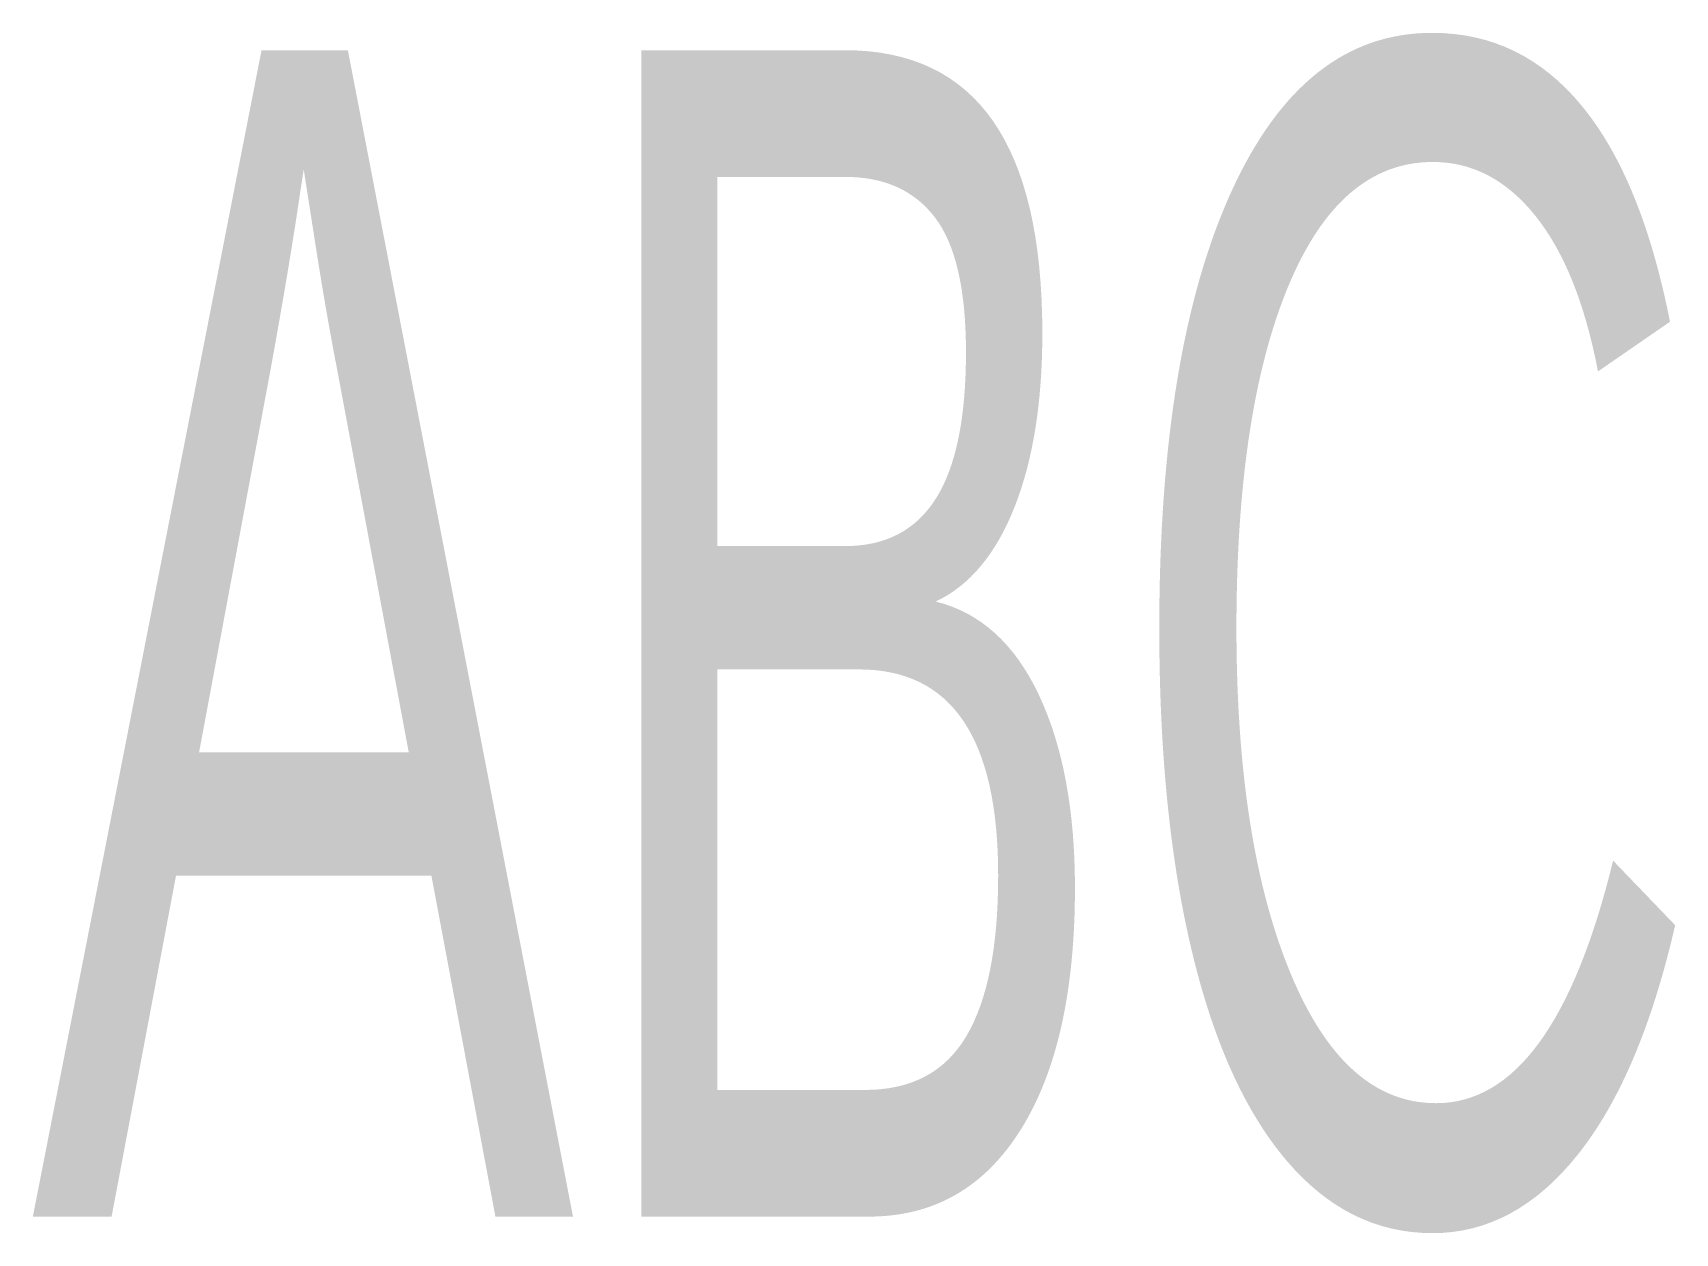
# Model space of a CAD drawing. Header units: millimetres. Extents: x 10 to 24.1, y 9.9 to 20.1.
import ezdxf

# ---------------------------------------------------------------- set-up
doc = ezdxf.new("R2010")
doc.units = ezdxf.units.MM
doc.layers.get('0').update_dxf_attribs({"lineweight": 25, "true_color": 0xffffff})
doc.styles.add('textstyle11', font='', dxfattribs={"width": 0.5})
doc.styles.get('textstyle11').set_extended_font_data('Arial')

msp = doc.modelspace()

# ---------------------------------------------------------------- texts
at = {"insert": (10, 20), "char_height": 10, "attachment_point": 1, "style": 'textstyle11'}
msp.add_mtext('ABC', dxfattribs=at)

doc.saveas('drawing.dxf')
